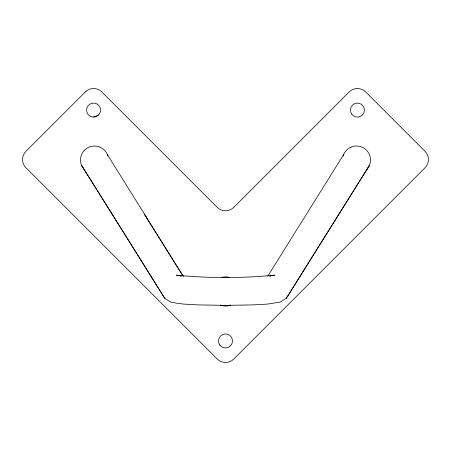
<?xml version="1.0" encoding="UTF-8"?>
<svg xmlns="http://www.w3.org/2000/svg" width="451" height="451" viewBox="0 0 451 451"><rect width="100%" height="100%" fill="white"/><g stroke="black" fill="none" stroke-linecap="round" stroke-linejoin="round"><path stroke-width="0.68" d="M267.719 276.266L343.561 154.732M286.199 298.41L369.448 165.365L289.288 293.68L286.199 298.41L280.206 302.057L267.59 304.075L253.129 304.893L225.5 305.366L197.871 304.893L183.41 304.075L175.783 303.038L170.794 302.057L164.801 298.41L81.552 165.365L124.527 233.906M270.031 276.271L271.079 275.584L269.715 276.119M93.577 117.063L98.521 115.016M271.587 275.747L274.704 275.138C242.08 278.352 208.92 278.352 176.296 275.138L179.413 275.747M181.285 276.119L179.921 275.584L180.969 276.271M183.264 276.249L144.371 214.18L183.157 276.3M107.439 154.732L147.466 218.91M124.904 234.503L164.801 298.41M230.749 305.062A14.573 14.573 0 0 1 220.251 305.062M221.373 277.483A14.573 14.573 0 0 1 229.627 277.483M99.868 147.099A13.964 13.964 0 0 0 81.546 154.631A14.082 14.082 0 0 0 84.585 169.926M99.863 147.105A14.082 14.082 0 0 1 107.896 156.018M351.132 147.099A13.964 13.964 0 0 1 369.454 154.631A14.082 14.082 0 0 1 366.415 169.926M343.104 156.018A14.082 14.082 0 0 1 351.137 147.105M85.329 91.925L25.966 151.294A11.658 11.658 0 0 0 25.966 167.783L217.252 359.075A11.658 11.658 0 0 0 233.748 359.075L425.034 167.783A11.658 11.658 0 0 0 425.034 151.294L365.671 91.925A11.658 11.658 0 0 0 349.181 91.925L233.748 207.359A11.658 11.658 0 0 1 217.252 207.359L101.819 91.925A11.658 11.658 0 0 0 85.329 91.925M90.076 116.127A6.996 6.996 0 0 0 100.573 110.067A6.996 6.996 0 0 0 90.076 104.006A6.996 6.996 0 0 0 90.076 116.127M219.885 345.105A6.996 6.996 0 0 0 231.921 343.713A6.996 6.996 0 0 0 224.694 333.982A6.996 6.996 0 0 0 219.885 345.105M351.808 114.238A6.996 6.996 0 0 0 363.844 112.846A6.996 6.996 0 0 0 356.623 103.116A6.996 6.996 0 0 0 351.808 114.238"/></g></svg>
